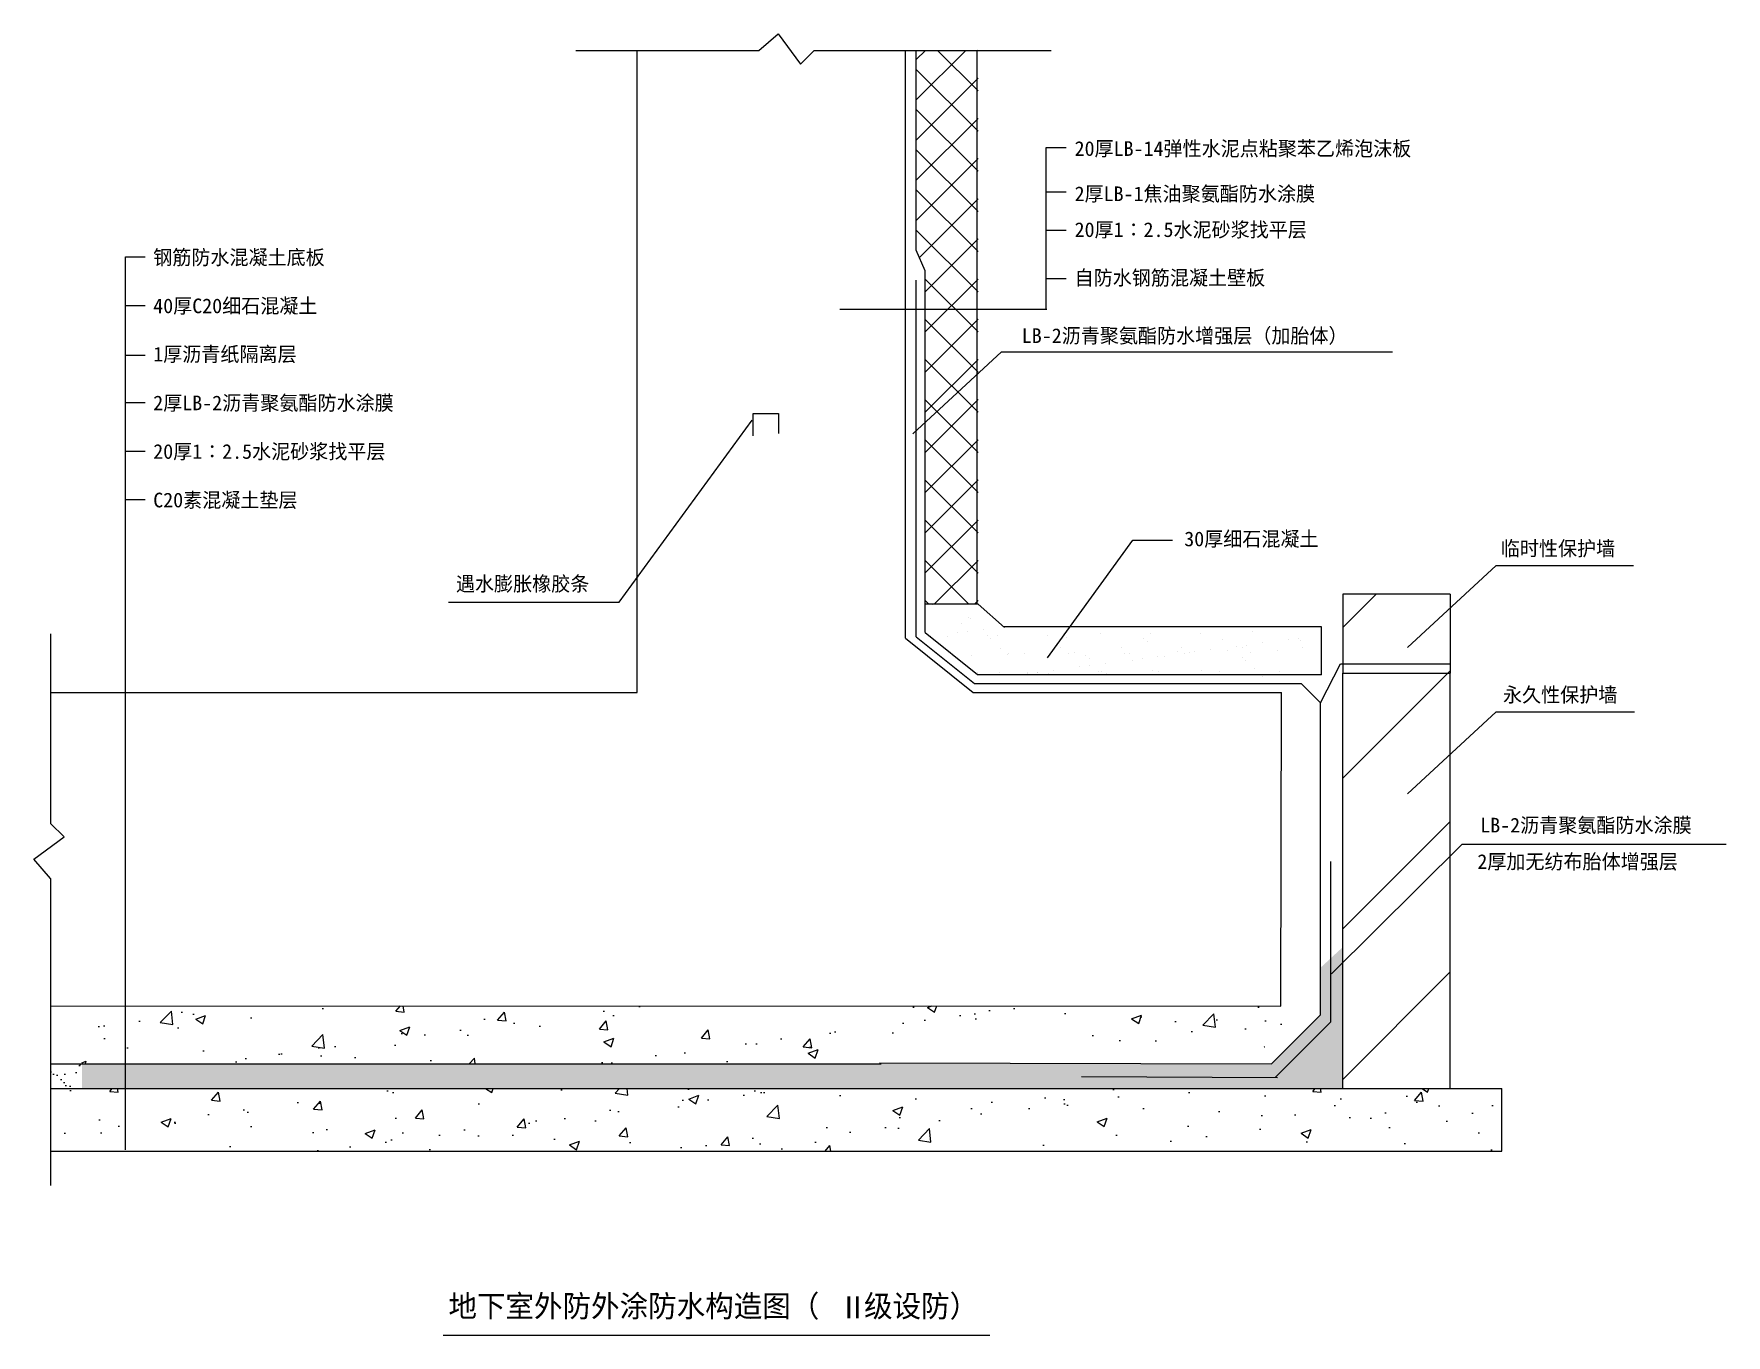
# Model space of a CAD drawing. Header units: metres. Extents: x 66 to 17495, y -1502 to 11903.
import ezdxf

# ---------------------------------------------------------------- set-up
doc = ezdxf.new("R2010")
doc.units = ezdxf.units.M
for name, color, linetype in [('MIDLE', 2, 'Continuous'), ('THIN', 1, 'Continuous'), ('中型', 2, 'Continuous'), ('粗', 5, 'Continuous'), ('细', 1, 'Continuous')]:
    doc.layers.add(name, color=color, linetype=linetype)

msp = doc.modelspace()

# ---------------------------------------------------------------- hatches: boundary and pattern name
at = {"layer": '中型'}
h = msp.add_hatch(dxfattribs=at)
h.set_pattern_fill('AR-SAND', scale=200)
h.paths.add_polyline_path([(12909.29, 1955.8), (13219.42, 1699.89), (13317.22, 1797.69), (13317.22, 5818.23), (13137.68, 5812.8), (13137.68, 5273.2), (12869.16, 5273.2), (12874.17, 5117.91), (12914.02, 5117.91)])
h.paths.add_polyline_path([(13317.22, 2283.55), (13547.62, 2496.47), (13547.62, 5825.21), (13317.22, 5818.23)])
at = {"layer": '细'}
h = msp.add_hatch(dxfattribs=at)
h.set_pattern_fill('ANSI37', scale=92.16)
h.paths.add_polyline_path([(9789.98, 11732.76), (9153.89, 11732.76), (9153.89, 9675.98), (9246.05, 9460.75), (9246.05, 6029.17), (9789.98, 6029.17)])
h = msp.add_hatch(dxfattribs=at)
h.set_pattern_fill('ANSI31', scale=345.6)
h.paths.add_polyline_path([(14653.54, 4705.08), (13547.62, 4705.08), (13547.62, 1039.83), (14653.54, 1039.83)])
h.paths.add_polyline_path([(14653.54, 6131.67), (13547.62, 6131.67), (13547.62, 4705.08), (14653.54, 4705.08)])
h = msp.add_hatch(dxfattribs=at)
h.set_pattern_fill('AR-SAND', scale=5.76)
h.paths.add_polyline_path([(13547.62, 2496.47), (13317.22, 2283.55), (13317.22, 1797.69), (12812.79, 1293.27), (8953.25, 1293.27), (8792.71, 1293.27), (560.83, 1293.27), (560.83, 1039.83), (13547.62, 1039.83)])
h = msp.add_hatch(dxfattribs=at)
h.set_pattern_fill('AR-CONC', scale=5.76)
h.paths.add_polyline_path([(13144.42, 1869.27), (13144.42, 1892.31), (12770.02, 1892.31), (560.83, 1892.31), (560.83, 1293.27), (8792.71, 1293.27), (8965.51, 1466.07), (12737.4, 1466.07, 0.2), (12743.92, 1468.77)])
h = msp.add_hatch(dxfattribs=at)
h.set_pattern_fill('AR-SAND', scale=5.76)
h.paths.add_polyline_path([(235.62, 1293.27), (235.62, 1039.83), (560.83, 1039.83), (560.83, 1293.27)])
h = msp.add_hatch(dxfattribs=at)
h.set_pattern_fill('AR-CONC', scale=5.76)
h.paths.add_polyline_path([(15182.73, 1039.83), (235.62, 1039.83), (235.62, 394.71), (15182.73, 394.71)])

# ---------------------------------------------------------------- linework, layer by layer
for p, q in [((11383.55, 6687.51), (11791.52, 6687.51)), ((4280.85, -1501.65), (9910.44, -1501.65))]:
    msp.add_line(p, q)
at = {"layer": 'MIDLE'}
for p, q in [((9780.87, 6031.77), (9780.87, 11736.07)), ((9318.8, 6021.41), (9318.8, 6021.41)), ((9622.42, 5827.99), (9622.42, 5827.99)), ((9687.03, 5885.58), (9687.03, 5885.58)), ((9712.17, 5884.69), (9712.17, 5884.69)), ((9843.5, 5767.78), (9843.5, 5767.78)), ((10053.24, 5798.44), (13323.94, 5797.86)), ((9305.15, 5696.91), (9305.15, 5696.91)), ((9470.99, 5699.63), (9470.99, 5699.63)), ((9576.8, 5732.67), (9576.8, 5732.67)), ((9680.91, 5746.38), (9680.91, 5746.38)), ((9886.09, 5703.17), (9886.09, 5703.17)), ((9922.95, 5669.39), (9922.95, 5669.39)), ((9994.51, 5706.31), (9994.51, 5706.31)), ((10506.12, 5703.85), (10506.12, 5703.85)), ((10698.18, 5685.49), (10698.18, 5685.49)), ((11046.3, 5723.31), (11046.3, 5723.31)), ((11264.47, 5577.72), (11264.47, 5577.72)), ((11498.47, 5678.61), (11498.47, 5678.61)), ((11535.33, 5644.83), (11535.33, 5644.83)), ((11569.82, 5729.99), (11569.82, 5729.99)), ((11887.3, 5578.85), (11887.3, 5578.85)), ((12081.44, 5727.54), (12081.44, 5727.54)), ((12310.55, 5660.93), (12310.55, 5660.93)), ((12452.98, 5593.5), (12452.98, 5593.5)), ((12510.13, 5579.98), (12510.13, 5579.98)), ((12557.08, 5607.2), (12557.08, 5607.2)), ((12621.62, 5747), (12621.62, 5747)), ((12719.68, 5628.61), (12719.68, 5628.61)), ((12991.33, 5664.37), (12991.33, 5664.37)), ((13095.43, 5678.08), (13095.43, 5678.08)), ((13110.84, 5654.05), (13110.84, 5654.05)), ((13132.96, 5581.11), (13132.96, 5581.11)), ((9724.77, 5499.33), (9724.77, 5499.33)), ((10018.82, 5575.46), (10018.82, 5575.46)), ((10096.95, 5509.95), (10096.95, 5509.95)), ((10103.16, 5521.73), (10103.16, 5521.73)), ((10264.95, 5518.79), (10264.95, 5518.79)), ((10641.65, 5576.59), (10641.65, 5576.59)), ((10725.99, 5522.86), (10725.99, 5522.86)), ((10788.46, 5525.47), (10788.46, 5525.47)), ((10897.24, 5503.08), (10897.24, 5503.08)), ((10934.11, 5469.3), (10934.11, 5469.3)), ((11104.61, 5415.98), (11104.61, 5415.98)), ((11300.08, 5523.01), (11300.08, 5523.01)), ((11348.81, 5523.99), (11348.81, 5523.99)), ((11376.27, 5451.75), (11376.27, 5451.75)), ((11480.37, 5465.45), (11480.37, 5465.45)), ((11642.97, 5486.86), (11642.97, 5486.86)), ((11709.33, 5485.39), (11709.33, 5485.39)), ((11840.26, 5542.47), (11840.26, 5542.47)), ((11914.62, 5522.62), (11914.62, 5522.62)), ((11971.64, 5525.12), (11971.64, 5525.12)), ((12018.72, 5536.33), (12018.72, 5536.33)), ((12181.32, 5557.73), (12181.32, 5557.73)), ((12363.78, 5549.15), (12363.78, 5549.15)), ((12509.62, 5478.52), (12509.62, 5478.52)), ((12546.48, 5444.74), (12546.48, 5444.74)), ((12594.47, 5526.25), (12594.47, 5526.25)), ((12875.4, 5546.7), (12875.4, 5546.7)), ((9783.95, 5327.17), (9783.95, 5327.17)), ((10007.11, 5320.94), (10007.11, 5320.94)), ((10296.02, 5327.54), (10296.02, 5327.54)), ((10299.56, 5309.99), (10299.56, 5309.99)), ((10403.66, 5323.7), (10403.66, 5323.7)), ((10406.78, 5328.3), (10406.78, 5328.3)), ((10518.72, 5318.49), (10518.72, 5318.49)), ((10566.26, 5345.11), (10566.26, 5345.11)), ((10837.91, 5380.87), (10837.91, 5380.87)), ((10942.01, 5394.57), (10942.01, 5394.57)), ((11029.61, 5329.43), (11029.61, 5329.43)), ((11058.9, 5337.95), (11058.9, 5337.95)), ((11108.1, 5309.86), (11108.1, 5309.86)), ((11582.42, 5344.63), (11582.42, 5344.63)), ((11652.43, 5330.56), (11652.43, 5330.56)), ((11908.39, 5302.98), (11908.39, 5302.98)), ((12094.04, 5342.17), (12094.04, 5342.17)), ((12275.26, 5331.69), (12275.26, 5331.69)), ((12634.22, 5361.64), (12634.22, 5361.64)), ((12720.48, 5285.3), (12720.48, 5285.3)), ((12898.09, 5332.82), (12898.09, 5332.82))]:
    msp.add_line(p, q, dxfattribs=at)
at = {"layer": 'THIN'}
for p, q in [((10496.99, 9064.58), (8365.02, 9064.58)), ((10504.91, 5473.82), (11383.55, 6687.51))]:
    msp.add_line(p, q, dxfattribs=at)
at = {"layer": '中型'}
for p, q in [((9153.89, 9675.98), (9153.89, 11732.76)), ((9246.05, 9460.75), (9153.89, 9675.98)), ((9246.05, 5735.51), (9246.05, 9460.75)), ((9153.89, 5691.33), (9153.89, 9366.58)), ((7474.24, 7990.89), (7735.87, 7990.89)), ((7474.24, 7761.95), (7474.24, 7990.89)), ((7735.87, 7990.89), (7735.87, 7784.34)), ((14653.54, 6131.67), (13547.62, 6131.67)), ((13547.62, 6131.67), (13547.62, 5315.61)), ((14653.54, 6131.67), (14653.54, 5315.61)), ((9789.98, 6029.17), (9246.05, 6029.17)), ((9789.98, 6029.17), (10063.8, 5789)), ((9153.89, 5691.33), (9753.04, 5210.07)), ((9246.05, 5735.51), (9785.47, 5302.23)), ((13317.22, 5010.07), (13521.71, 5413.67)), ((13521.71, 5413.67), (14649.57, 5413.67)), ((9785.47, 5302.23), (12131.48, 5302.23)), ((13547.62, 1039.83), (13547.62, 5315.61)), ((14653.54, 1039.83), (14653.54, 5315.61)), ((9753.04, 5210.07), (13117.22, 5210.07)), ((13117.22, 5210.07), (13317.22, 5010.07)), ((13317.22, 1797.69), (13317.22, 5010.07)), ((13424.4, 1726.99), (13424.4, 3378.94)), ((12812.79, 1293.27), (13317.22, 1797.69)), ((12848.65, 1153.59), (13424.4, 1726.99)), ((235.62, 1293.27), (8792.71, 1293.27)), ((8773.5, 1303.82), (12812.79, 1293.27)), ((10855.87, 1162.2), (12875.51, 1151.66)), ((235.62, 1039.83), (15182.73, 1039.83)), ((15182.73, 394.71), (15182.73, 1039.83)), ((235.62, 394.71), (15182.73, 394.71))]:
    msp.add_line(p, q, dxfattribs=at)
at = {"layer": '粗'}
for p, q in [((6278.5, 5117.91), (6278.5, 11732.76)), ((9043.3, 5678), (9043.3, 11732.76)), ((13323.94, 5797.86), (13323.94, 5300.15)), ((9043.3, 5678), (9740.59, 5117.91)), ((13326.87, 5300.15), (12133.59, 5300.15)), ((235.62, 5117.91), (6278.5, 5117.91)), ((9740.59, 5117.91), (12914.02, 5117.91)), ((12909.19, 1887.25), (12914.02, 5117.91)), ((235.62, 1892.31), (12909.19, 1887.25))]:
    msp.add_line(p, q, dxfattribs=at)
at = {"layer": '细'}
for p, q in [((7531.92, 11732.76), (7732.13, 11902.75)), ((7732.13, 11902.75), (7962.53, 11591.71)), ((5647.01, 11732.76), (7531.92, 11732.76)), ((7962.53, 11591.71), (8100.77, 11732.76)), ((8100.77, 11732.76), (10543.01, 11732.76)), ((10492.01, 10731.63), (10696.38, 10731.63)), ((10493.05, 9061.37), (10493.05, 10731.63)), ((10493.05, 10276.49), (10696.38, 10276.49)), ((10493.05, 9881.52), (10696.38, 9881.52)), ((1008.19, 407.55), (1008.19, 9605.34)), ((1008.19, 9605.34), (1212.57, 9605.34)), ((10493.05, 9381.52), (10696.38, 9381.52)), ((1008.19, 9105.34), (1212.57, 9105.34)), ((1008.19, 8592.05), (1212.57, 8592.05)), ((9118.19, 7782.75), (10030.68, 8626.01)), ((10030.68, 8626.01), (14059.11, 8626.01)), ((1008.19, 8105.34), (1212.57, 8105.34)), ((6095.01, 6047.81), (7464.93, 7921.97)), ((1008.19, 7605.34), (1212.57, 7605.34)), ((1008.19, 7105.34), (1212.57, 7105.34)), ((14212.72, 5581.9), (15125.21, 6425.15)), ((15125.21, 6425.15), (16541.08, 6425.15)), ((4337.23, 6047.81), (6095.01, 6047.81)), ((235.62, 5720.99), (235.62, 3769.63)), ((13547.62, 5315.61), (14653.54, 5315.61)), ((14212.72, 4074.99), (15125.21, 4918.25)), ((15125.21, 4918.25), (16552.18, 4918.25)), ((376.67, 3631.39), (235.62, 3769.63)), ((65.63, 3400.99), (376.67, 3631.39)), ((13430.65, 2221.25), (14776.11, 3555.36)), ((14776.11, 3556.06), (17494.69, 3556.06)), ((235.62, 3200.79), (65.63, 3400.99)), ((235.62, 3200.79), (235.62, 40.83))]:
    msp.add_line(p, q, dxfattribs=at)
msp.add_arc((12737.4, 1475.29), 9.22, 270, 315, dxfattribs=at)

# ---------------------------------------------------------------- texts
for s, p in [('地下室外防外涂防水构造图（   级设防）', (4335.39, -1314.72)), ('Ⅱ', (8355.43, -1328.14))]:
    msp.add_text(s, height=226).set_placement(p)
for s, p in [('20厚LB-14弹性水泥点粘聚苯乙烯泡沫板', (10784.45, 10645.58)), ('2厚LB-1焦油聚氨酯防水涂膜', (10784.45, 10179.79)), ('20厚1∶2.5水泥砂浆找平层', (10784.45, 9810.15)), ('钢筋防水混凝土底板', (1295.07, 9525.34)), ('自防水钢筋混凝土壁板', (10784.45, 9314.72)), ('40厚C20细石混凝土', (1295.07, 9025.34)), ('LB-2沥青聚氨酯防水增强层（加胎体）', (10240.7, 8718.23)), ('1厚沥青纸隔离层', (1295.07, 8527.82)), ('2厚LB-2沥青聚氨酯防水涂膜', (1295.07, 8025.34)), ('20厚1∶2.5水泥砂浆找平层', (1295.07, 7525.34)), ('C20素混凝土垫层', (1295.07, 7025.34)), ('30厚细石混凝土', (11913.55, 6624.92)), ('临时性保护墙', (15174, 6526.69)), ('遇水膨胀橡胶条', (4412.57, 6162.73)), ('永久性保护墙', (15196.31, 5019.78)), ('LB-2沥青聚氨酯防水涂膜', (14962.04, 3676.32)), ('2厚加无纺布胎体增强层', (14932.05, 3301.14))]:
    msp.add_text(s, height=151, dxfattribs=at).set_placement(p)

doc.saveas('drawing.dxf')
